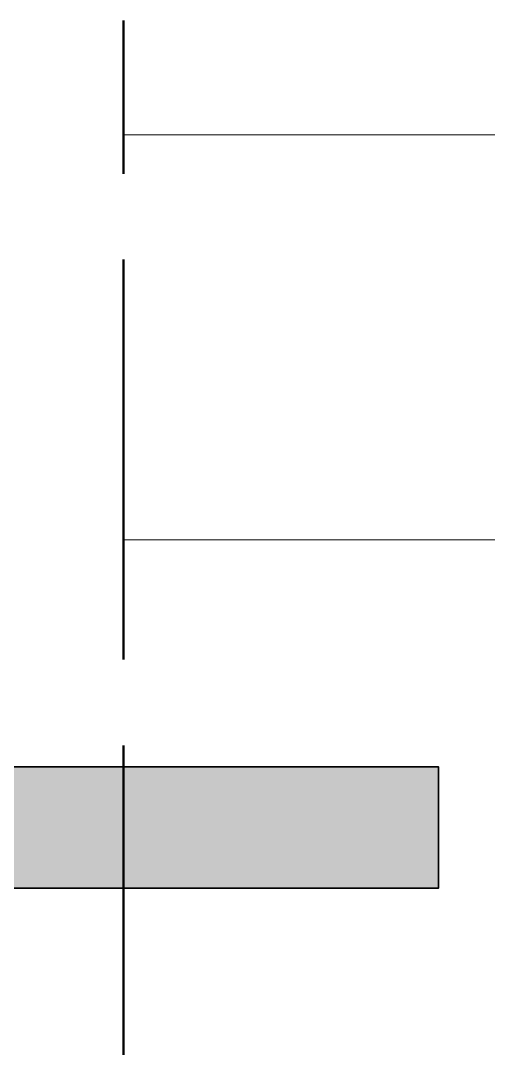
# Model space of a CAD drawing. Header units: millimetres. Extents: x -6059 to 54774, y -4267 to 3014.
# Drawn here: x 51940 to 52517, y -198 to 1071 of the extents above; entities that cross this region are included whole.
import ezdxf

# ---------------------------------------------------------------- set-up
doc = ezdxf.new("R2010")
doc.units = ezdxf.units.MM
doc.linetypes.add('DASH_494_106', pattern=[599.722222, 493.888889, -105.833333])
for name, color, linetype in [('DIMENSIONS', 7, 'Continuous'), ('GEOFAB', 5, 'Continuous'), ('PIPES', 7, 'Continuous')]:
    doc.layers.add(name, color=color, linetype=linetype)

msp = doc.modelspace()

# ---------------------------------------------------------------- linework, layer by layer
at = {"layer": 'DIMENSIONS', "lineweight": 18}
for p, q in [((52067.5, 930), (52773.1, 930)), ((52067.5, 430), (52773.1, 430))]:
    msp.add_line(p, q, dxfattribs=at)
at = {"layer": 'GEOFAB', "color": 5, "linetype": 'DASH_494_106', "lineweight": 50}
msp.add_line((52067.5, -317.5), (52067.5, 1071.1), dxfattribs=at)
at = {"layer": 'PIPES', "lineweight": 35}
msp.add_lwpolyline([(51750, 0), (52455.6, 0), (52455.6, 150), (51750, 150)], close=True, dxfattribs=at)
at = {"layer": 'PIPES', "true_color": 0xbfbfbf}
msp.add_solid([(51750, 0), (52455.6, 0), (51750, 150), (52455.6, 150)], dxfattribs=at)

doc.saveas('drawing.dxf')
